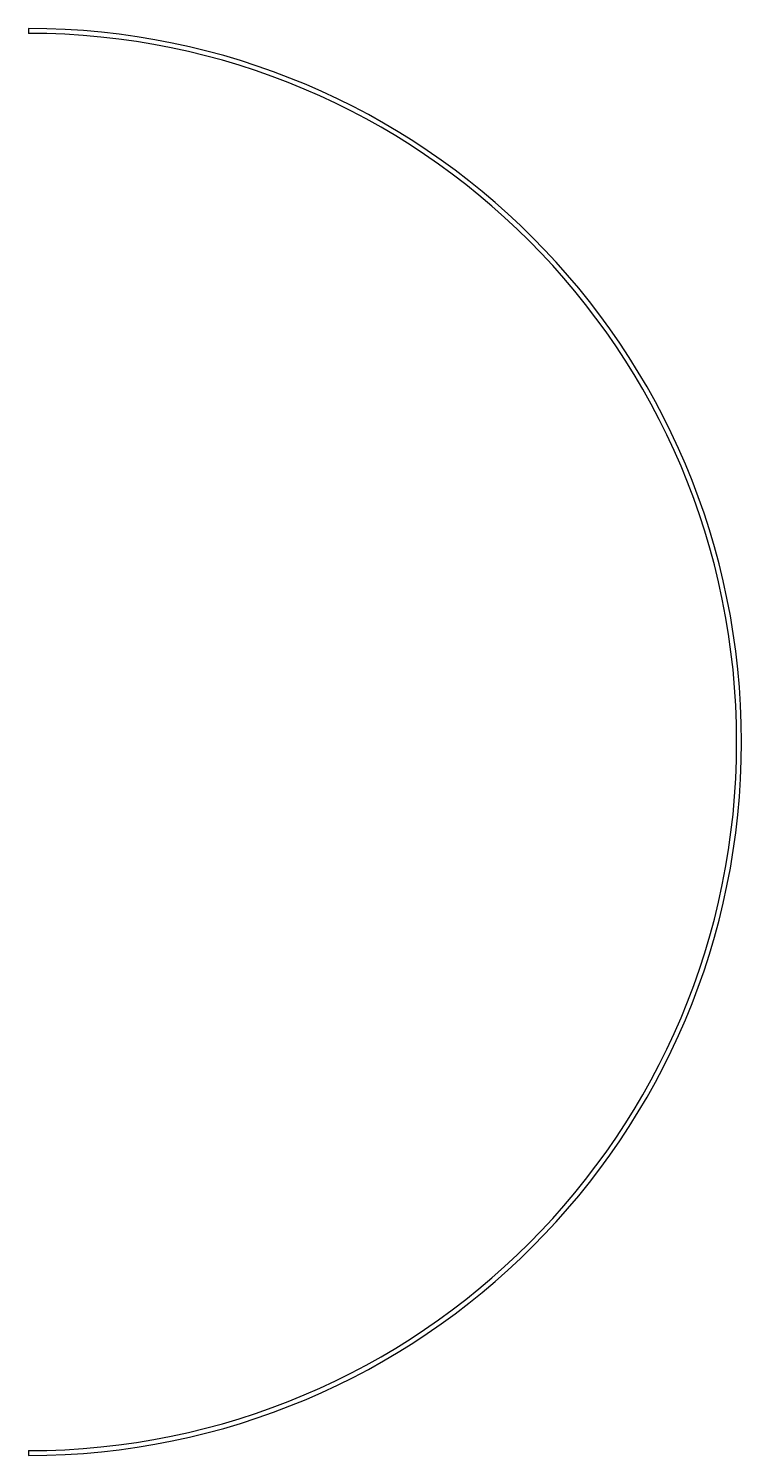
# Model space of a CAD drawing. Extents: x 0 to 296, y -296 to 296.
import ezdxf

# ---------------------------------------------------------------- set-up
doc = ezdxf.new("R2010")
doc.units = 0
doc.layers.add('VISIBLE', color=7, linetype='CONTINUOUS')

msp = doc.modelspace()

# ---------------------------------------------------------------- linework, layer by layer
at = {"layer": 'VISIBLE'}
for p, q in [((0, 296), (0, 294)), ((0, -294), (0, -296))]:
    msp.add_line(p, q, dxfattribs=at)
for radius in [296, 294]:
    msp.add_arc((0, 0), radius, 270, 90, dxfattribs=at)

doc.saveas('drawing.dxf')
